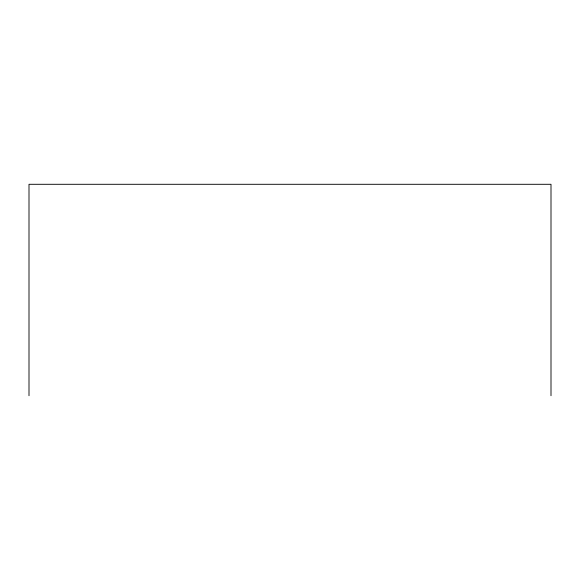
<?xml version="1.0" encoding="UTF-8"?>
<svg xmlns="http://www.w3.org/2000/svg" width="580" height="580" viewBox="0 0 580 580"><rect width="100%" height="100%" fill="white"/><g stroke="black" fill="none" stroke-linecap="round" stroke-linejoin="round"><path stroke-width="0.87" d="M551 395.705L551 184.295L29 184.295L29 395.705"/></g></svg>
